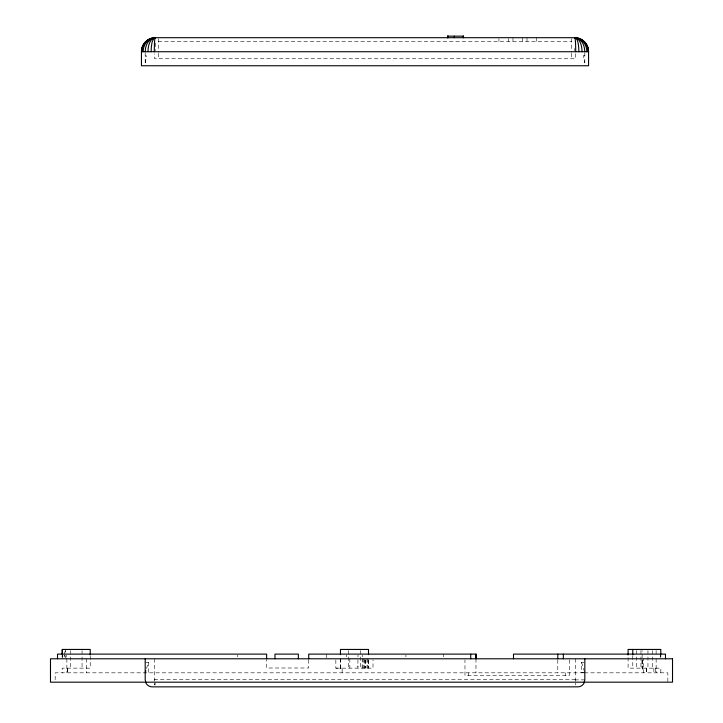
<?xml version="1.0" encoding="UTF-8"?>
<svg xmlns="http://www.w3.org/2000/svg" width="723" height="723" viewBox="0 0 723 723"><rect width="100%" height="100%" fill="white"/><g stroke="black" fill="none" stroke-linecap="round" stroke-linejoin="round"><path stroke-width="0.54" stroke-dasharray="3.62 2.71" d="M362.16 668.142L362.241 658.789M335.843 659.982L335.843 668.142L340.641 668.142L340.569 658.789M357.966 656.918L358.002 655.047M65.224 652.245L65.531 650.375M145.196 62.91L146.597 55.96L145.196 55.96M64.338 654.116L65.413 650.375M146.507 668.594L148.468 662.358L145.196 662.358M158.292 41.437L571.73 41.437M584.826 55.572L583.416 55.572L584.826 62.982M584.826 672.67L581.545 672.67L581.545 662.331L584.826 662.331M357.93 665.802L357.93 666.742M335.843 668.142L373.005 668.142L373.005 659.828M583.588 672.824L55.165 672.824L55.165 680.099M584.392 672.824L667.835 672.824L667.835 682.178M575.472 679.367L154.55 679.367L154.623 679.882M154.55 679.882L155.156 679.882M574.857 679.882L584.826 679.882M64.808 655.174L66.209 658.789M581.545 662.331L584.491 671.631M642.096 659.801L642.105 665.856L643.624 672.824L643.624 658.789M340.47 659.692L340.515 662.404M368.414 659.783L368.405 668.142L368.513 659.828M62.223 655.101L62.232 657.071L62.178 654.116L62.214 658.789M642.105 665.856L642.114 668.142L642.114 650.474M660.822 654.116L660.822 658.789M660.822 672.824L660.822 668.142L628.097 668.142L628.097 656.041M660.668 655.047L660.668 656.918M656.132 650.474L656.132 654.631M656.141 658.789L656.141 672.824M655.734 668.142L655.734 672.824M653.863 668.142L653.863 672.824M652.634 650.537L652.634 668.142M647.953 650.537L647.953 668.142M646.669 668.142L646.669 672.824M646.498 668.142L646.498 672.824M642.458 659.828L642.458 668.142M640.949 650.537L640.949 668.142M636.276 650.537L636.276 668.142M632.77 656.041L632.77 668.142M584.826 52.806L584.826 65.757M575.472 53.728L575.472 58.744L154.55 58.744L154.55 53.728M575.472 658.789L575.472 682.178M575.472 683.108L575.472 684.979M574.532 48.486L574.478 50.655M571.73 38.635L571.73 52.255M571.73 53.33L571.73 58.744M569.426 659.9L569.426 675.562L464.961 675.562L464.961 659.909M565.621 672.824L565.621 675.562M557.785 659.864L557.785 672.824M536.349 37.695L536.349 41.437M526.995 37.695L526.995 41.437M522.322 37.695L522.322 41.437M512.969 37.695L512.969 41.437M508.287 38.635L508.287 41.437M498.933 38.635L498.933 41.437M475.96 658.789L475.96 672.824M468.567 672.824L468.567 675.562M443.344 654.116L443.344 656.918M405.928 655.047L405.928 656.918M367.899 658.789L367.899 668.142M367.013 658.789L367.013 668.142M365.766 659.828L365.766 668.142M365.657 659.828L365.657 668.142M364.799 659.828L364.799 668.142M364.085 658.789L364.085 668.142M363.054 658.789L363.054 668.142M362.241 655.047L362.241 656.918M360.325 650.537L360.262 668.142M357.93 659.792L357.93 668.142M349.833 658.789L349.833 668.142M348.64 650.537L348.64 668.142M346.733 655.047L346.733 656.918M342.142 672.824L342.142 668.142L340.452 668.142L340.452 658.789M326.425 654.116L326.425 658.789M308.712 659.81L308.712 667.998L266.633 667.998L266.633 659.81M237.56 655.047L237.56 656.918M158.292 38.635L158.292 52.255M158.292 53.33L158.292 58.744M155.481 43.091L155.481 50.646M155.156 683.108L155.156 684.979M154.55 658.789L154.577 684.979L154.55 683.108M148.468 662.358L148.468 672.751M145.196 52.806L145.196 65.757M90.23 656.041L90.23 668.142L62.178 668.142L62.214 672.824M86.67 658.789L86.67 672.824M82.051 650.537L82.051 668.142M70.366 650.537L70.366 668.142M67.546 668.142L67.546 672.824M67.248 668.142L67.248 672.824M66.859 658.789L66.859 672.824M66.209 655.047L66.209 656.918M64.338 655.047L64.338 656.918M62.784 655.047L62.784 656.918M341.211 668.142L340.452 668.142L341.211 668.142"/><path stroke-width="1.08" d="M340.461 654.631L340.47 649.435L368.504 649.435L368.513 654.631M62.295 649.435L62.241 654.116L62.295 649.435L90.23 649.435L90.23 654.939M145.196 672.751L145.847 670.673M154.297 51.731A14.035 0.922 90 0 1 154.984 38.183C153.909 36.701 148.061 39.919 146.769 41.807A13.972 12.101 -90 0 0 143.172 51.731M155.174 37.795L153.863 38.174L152.219 41.807A13.972 3.615 -90 0 0 151.152 51.731M141.862 51.731A13.972 13.493 90 0 1 145.874 41.807L148.703 39.575L154.55 37.831L151.523 39.575L150.059 41.807A13.972 6.986 -90 0 0 147.98 51.731M154.55 37.831L150.267 39.575L148.197 41.807A13.972 9.878 -90 0 0 145.26 51.731M155.481 37.695L151.848 38.174A14.035 14.008 -90 0 0 141.446 51.731L141.455 65.757L588.567 65.757L588.567 51.731A14.035 14.008 -90 0 0 578.165 38.183L574.532 37.695L155.481 37.695A14.026 14.026 0 0 0 141.455 51.731L588.567 51.731A14.026 14.026 0 0 0 574.532 37.695M463.56 36.15L447.591 36.15L447.591 37.695M586.841 51.731A13.972 12.101 90 0 0 583.244 41.807L580.714 39.575L577.749 38.174L574.812 37.732L581.31 39.575L584.148 41.807A13.972 13.493 -90 0 1 588.151 51.731M575.3 37.795L579.747 39.575L581.816 41.807A13.972 9.878 -90 0 1 584.753 51.731M574.848 37.795L575.029 38.174A14.035 0.922 90 0 1 575.716 51.731M665.494 658.789L665.494 654.116L513.502 654.116L513.502 658.789M660.813 654.116L660.813 649.435L628.097 649.435L628.097 654.939M632.77 649.435L632.77 654.939M584.826 658.789L584.826 679.882L583.886 683.362A6.968 6.968 0 0 1 577.858 686.85L152.164 686.85A6.968 6.968 0 0 1 146.127 683.362L145.196 679.882L145.196 658.789M563.344 654.116L563.344 658.789M557.785 654.116L557.785 658.789M476.086 658.789L476.086 654.116L308.712 654.116L308.712 658.789M475.96 654.116L475.96 658.789M470.718 654.116L470.718 658.789M463.425 36.15L463.56 37.695M463.181 36.15L463.181 37.695M454.36 36.15L454.36 37.695M448.133 36.15L448.133 37.695M447.971 36.15L447.971 37.695M447.727 36.15L447.727 37.695M298.364 658.789L298.364 654.116L274.975 654.116L274.975 658.789M266.633 658.789L266.633 654.116L57.506 654.116L57.506 658.789M582.033 51.731A13.972 6.986 -90 0 0 579.954 41.807L578.49 39.575L575.472 37.831L577.035 39.575L577.794 41.807A13.972 3.615 90 0 1 578.87 51.731M672.517 658.789L50.483 658.789L50.483 682.178L672.517 682.178L672.517 658.789"/></g></svg>
